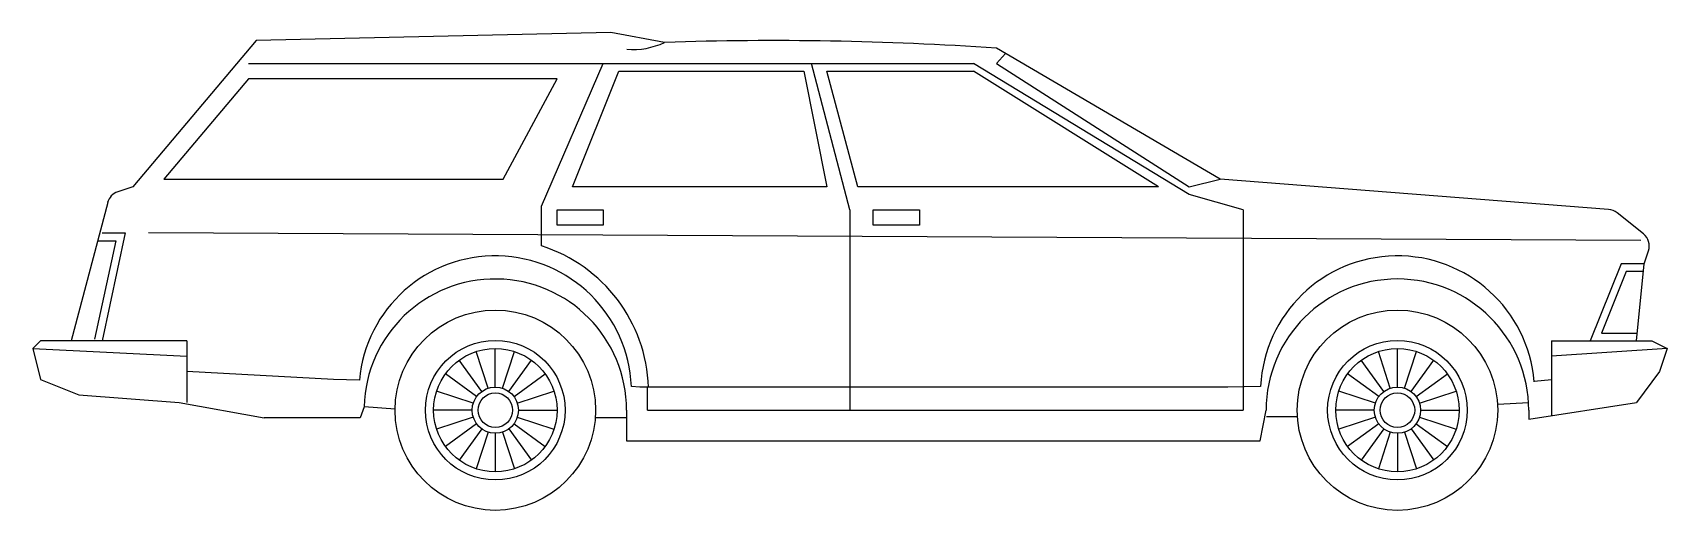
# Model space of a CAD drawing. Extents: x -5.38 to 0, y 0 to 1.57.
import ezdxf

# ---------------------------------------------------------------- set-up
doc = ezdxf.new("R2010")
doc.units = 0
doc.layers.get('0').update_dxf_attribs({"linetype": 'CONTINUOUS'})
doc.layers.add('CAR_DTL', color=7, linetype='CONTINUOUS')

msp = doc.modelspace()

# ---------------------------------------------------------------- linework, layer by layer
at = {"color": 0, "linetype": 'BYBLOCK'}
for p, q in [((-3.4798, 1.5748), (-4.6482, 1.5494)), ((-3.3031, 1.5427), (-3.4798, 1.5748)), ((-4.6482, 1.5494), (-5.0546, 1.0668)), ((-1.4732, 1.0922), (-2.2098, 1.524)), ((-2.1799, 1.5065), (-2.2098, 1.4732)), ((-2.2098, 1.4732), (-1.5748, 1.0668)), ((-4.6736, 1.4224), (-4.953, 1.0922)), ((-3.6576, 1.4224), (-4.6736, 1.4224)), ((-3.8354, 1.0922), (-3.6576, 1.4224)), ((-3.6068, 1.0668), (-3.4544, 1.4478)), ((-3.4544, 1.4478), (-2.8448, 1.4478)), ((-2.8448, 1.4478), (-2.7686, 1.0668)), ((-2.667, 1.0668), (-2.7686, 1.4478)), ((-2.7686, 1.4478), (-2.286, 1.4478)), ((-1.6764, 1.0668), (-2.286, 1.4478)), ((-4.953, 1.0922), (-3.8354, 1.0922)), ((-1.5748, 1.0668), (-1.4732, 1.0922)), ((-0.1934, 0.9918), (-1.4732, 1.0922)), ((-5.0546, 1.0668), (-5.1047, 1.0501)), ((-2.7686, 1.0668), (-3.6068, 1.0668)), ((-1.6764, 1.0668), (-2.667, 1.0668)), ((-5.1378, 1.0148), (-5.2578, 0.5588)), ((-0.0785, 0.9111), (-0.1656, 0.9808)), ((-5.1114, 0.889), (-5.181, 0.5641)), ((-5.1709, 0.889), (-5.1114, 0.889)), ((-0.1016, 0.5588), (-0.0762, 0.8128)), ((-0.0762, 0.8128), (-0.062, 0.8554)), ((-0.1352, 0.7874), (-0.2165, 0.5842)), ((-0.0814, 0.7874), (-0.1352, 0.7874)), ((-5.3594, 0.5588), (-5.3848, 0.5334)), ((-4.8768, 0.5588), (-5.3594, 0.5588)), ((-0.381, 0.5588), (-0.0508, 0.5588)), ((-0.2165, 0.5842), (-0.0991, 0.5842)), ((-0.0508, 0.5588), (0, 0.5334)), ((-5.3848, 0.5334), (-5.3594, 0.4318)), ((0, 0.5334), (-0.0254, 0.4572)), ((-5.3594, 0.4318), (-5.2324, 0.381)), ((-0.0254, 0.4572), (-0.1016, 0.3556)), ((-5.2324, 0.381), (-4.9022, 0.3556)), ((-4.9022, 0.3556), (-4.6228, 0.3048)), ((-4.2932, 0.3414), (-4.3057, 0.3048)), ((-3.4283, 0.3302), (-3.4283, 0.2286)), ((-1.3413, 0.2286), (-1.3215, 0.3302)), ((-0.4565, 0.3009), (-0.1016, 0.3556)), ((-0.4565, 0.3302), (-0.4565, 0.3009)), ((-4.3057, 0.3048), (-4.6228, 0.3048)), ((-3.4283, 0.2286), (-1.3413, 0.2286))]:
    msp.add_line(p, q, dxfattribs=at)
for centre, radius in [((-3.8608, 0.3302), 0.3302), ((-0.889, 0.3302), 0.3302), ((-3.8608, 0.3302), 0.23), ((-0.889, 0.3302), 0.23), ((-3.8608, 0.3302), 0.0568), ((-0.889, 0.3302), 0.0568)]:
    msp.add_circle(centre, radius, dxfattribs=at)
for centre, radius, start, end in [((-2.9431, -9.397), 10.9456, 86.15837, 91.8846), ((-5.0887, 1.0019), 0.0508, 108.4349, 165.2564), ((-0.1973, 0.9412), 0.0508, 51.3402, 85.5154), ((-0.1102, 0.8715), 0.0508, 341.5651, 51.3402), ((-3.8608, 0.3302), 0.4325, 0, 178.5134), ((-0.889, 0.3302), 0.4325, 0, 180)]:
    msp.add_arc(centre, radius, start, end, dxfattribs=at)
at = {"layer": 'CAR_DTL'}
for p, q in [((-4.6736, 1.4732), (-2.286, 1.4732)), ((-3.7084, 1.0033), (-3.5052, 1.4732)), ((-2.6924, 0.9906), (-2.8194, 1.4732)), ((-1.5748, 1.0414), (-2.286, 1.4732)), ((-1.397, 0.9906), (-1.5748, 1.0414)), ((-3.7084, 0.8718), (-3.7084, 1.0033)), ((-3.6576, 0.9398), (-3.6576, 0.9906)), ((-3.6576, 0.9906), (-3.5052, 0.9906)), ((-3.5052, 0.9906), (-3.5052, 0.9398)), ((-2.6924, 0.9906), (-2.6924, 0.3302)), ((-2.6162, 0.9906), (-2.4638, 0.9906)), ((-2.6162, 0.9398), (-2.6162, 0.9906)), ((-2.4638, 0.9906), (-2.4638, 0.9398)), ((-1.397, 0.9906), (-1.397, 0.3302)), ((-3.5052, 0.9398), (-3.6576, 0.9398)), ((-2.4638, 0.9398), (-2.6162, 0.9398)), ((-5.1562, 0.9144), (-5.08, 0.9144)), ((-5.08, 0.9144), (-5.1562, 0.5588)), ((-0.0875, 0.8892), (-5.0038, 0.9144)), ((-0.1524, 0.8128), (-0.254, 0.5588)), ((-0.0762, 0.8128), (-0.1524, 0.8128)), ((-4.8768, 0.5588), (-4.8768, 0.3556)), ((-0.381, 0.5588), (-0.381, 0.3125)), ((-5.3848, 0.5334), (-4.8768, 0.508)), ((-3.9056, 0.3918), (-3.9802, 0.4946)), ((-3.8843, 0.4027), (-3.9236, 0.5235)), ((-3.8608, 0.4064), (-3.8608, 0.5334)), ((-3.8373, 0.4027), (-3.798, 0.5235)), ((-3.816, 0.3918), (-3.7414, 0.4946)), ((-0.9338, 0.3918), (-1.0084, 0.4946)), ((-0.9125, 0.4027), (-0.9518, 0.5235)), ((-0.889, 0.4064), (-0.889, 0.5334)), ((-0.8655, 0.4027), (-0.8262, 0.5235)), ((-0.8442, 0.3918), (-0.7696, 0.4946)), ((0, 0.5334), (-0.381, 0.508)), ((-4.3942, 0.4318), (-4.8768, 0.4572)), ((-4.3085, 0.4293), (-4.3942, 0.4318)), ((-3.9224, 0.375), (-4.0252, 0.4496)), ((-3.7992, 0.375), (-3.6964, 0.4496)), ((-0.9506, 0.375), (-1.0534, 0.4496)), ((-0.8274, 0.375), (-0.7246, 0.4496)), ((-3.9333, 0.3537), (-4.0541, 0.393)), ((-3.7883, 0.3537), (-3.6675, 0.393)), ((-3.3844, 0.4064), (-3.4125, 0.4082)), ((-1.4478, 0.4064), (-3.3844, 0.4064)), ((-3.359, 0.3302), (-3.359, 0.4064)), ((-1.3396, 0.4088), (-1.4478, 0.4064)), ((-0.9615, 0.3537), (-1.0823, 0.393)), ((-0.8165, 0.3537), (-0.6957, 0.393)), ((-0.381, 0.4304), (-0.4388, 0.4242)), ((-4.191, 0.3332), (-4.2932, 0.3414)), ((-3.937, 0.3302), (-4.064, 0.3302)), ((-3.7846, 0.3302), (-3.6576, 0.3302)), ((-3.359, 0.3302), (-1.397, 0.3302)), ((-0.9652, 0.3302), (-1.0922, 0.3302)), ((-0.8128, 0.3302), (-0.6858, 0.3302)), ((-0.4565, 0.3543), (-0.5593, 0.3491)), ((-3.9333, 0.3067), (-4.0541, 0.2674)), ((-3.9224, 0.2854), (-4.0252, 0.2108)), ((-3.7992, 0.2854), (-3.6964, 0.2108)), ((-3.7883, 0.3067), (-3.6675, 0.2674)), ((-3.429, 0.3048), (-3.5316, 0.3048)), ((-1.2185, 0.3082), (-1.3208, 0.3082)), ((-0.9615, 0.3067), (-1.0823, 0.2674)), ((-0.9506, 0.2854), (-1.0534, 0.2108)), ((-0.8274, 0.2854), (-0.7246, 0.2108)), ((-0.8165, 0.3067), (-0.6957, 0.2674)), ((-3.9056, 0.2686), (-3.9802, 0.1658)), ((-3.8843, 0.2577), (-3.9236, 0.1369)), ((-3.8608, 0.254), (-3.8608, 0.127)), ((-3.8373, 0.2577), (-3.798, 0.1369)), ((-3.816, 0.2686), (-3.7414, 0.1658)), ((-0.9338, 0.2686), (-1.0084, 0.1658)), ((-0.9125, 0.2577), (-0.9518, 0.1369)), ((-0.889, 0.254), (-0.889, 0.127)), ((-0.8655, 0.2577), (-0.8262, 0.1369)), ((-0.8442, 0.2686), (-0.7696, 0.1658))]:
    msp.add_line(p, q, dxfattribs=at)
for centre, radius in [((-3.8608, 0.3302), 0.2032), ((-0.889, 0.3302), 0.2032), ((-3.8608, 0.3302), 0.0762), ((-0.889, 0.3302), 0.0762)]:
    msp.add_circle(centre, radius, dxfattribs=at)
for centre, radius, start, end in [((-3.4074, 1.7627), 0.2435, 265.181, 295.3631), ((-3.8631, 0.3892), 0.5068, 1.9433, 72.2285), ((-3.8612, 0.3898), 0.4491, 2.3484, 174.9559), ((-0.8887, 0.3875), 0.4514, 4.6601, 177.2944)]:
    msp.add_arc(centre, radius, start, end, dxfattribs=at)

doc.saveas('drawing.dxf')
